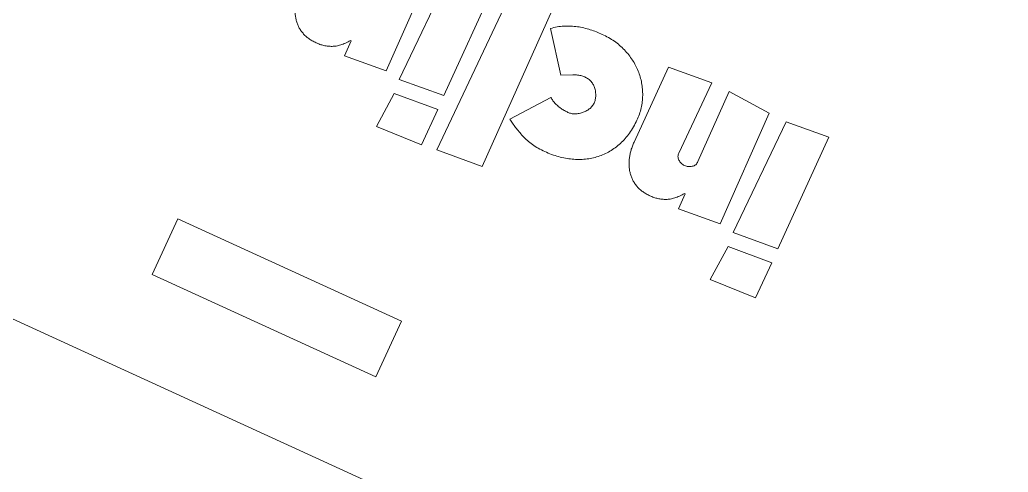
# Model space of a CAD drawing. Header units: inches. Extents: x 0.3 to 10.08, y -5.3 to -0.21.
# Drawn here: x 4.498 to 6.508, y -2.295 to -1.375 of the extents above; entities that cross this region are included whole.
import ezdxf

# ---------------------------------------------------------------- set-up
doc = ezdxf.new("R2010")
doc.units = ezdxf.units.IN
doc.header["$MEASUREMENT"] = 0
doc.layers.add('Layer 1', color=7, linetype='Continuous')

# ---------------------------------------------------------------- blocks, each defined once
blk = doc.blocks.new('block 223')
at = {"layer": 'Layer 1', "color": 7, "lineweight": 15, "true_color": 0xffffff}
blk.add_lwpolyline([(5.2436, -1.4786), (5.3431, -1.2532)], dxfattribs=at)
blk = doc.blocks.new('block 231')
at = {"layer": 'Layer 1', "color": 7, "lineweight": 15, "true_color": 0xffffff}
blk.add_open_spline([(5.0684, -1.3122), (5.0672, -1.3149), (5.0661, -1.3176), (5.065, -1.3204), (5.064, -1.3231), (5.0631, -1.3258), (5.0622, -1.3286), (5.0615, -1.3313), (5.0608, -1.334), (5.0602, -1.3368), (5.0597, -1.3395), (5.0593, -1.3422), (5.0589, -1.3449), (5.0586, -1.3476), (5.0584, -1.3503), (5.0583, -1.353), (5.0582, -1.3556), (5.0582, -1.3582), (5.0584, -1.3608), (5.0585, -1.3634), (5.0588, -1.3659), (5.0592, -1.3684), (5.0596, -1.3709), (5.0601, -1.3734), (5.0608, -1.3758), (5.0614, -1.3782), (5.0621, -1.3806), (5.063, -1.383), (5.0639, -1.3853), (5.0649, -1.3875), (5.066, -1.3897), (5.0672, -1.3919), (5.0684, -1.394), (5.0698, -1.3961), (5.0713, -1.3982), (5.0728, -1.4001), (5.0744, -1.4021), (5.0761, -1.404), (5.0779, -1.4059), (5.0798, -1.4076), (5.0817, -1.4095), (5.0838, -1.4112), (5.086, -1.4127), (5.0882, -1.4144), (5.0906, -1.4159), (5.093, -1.4172), (5.0956, -1.4187), (5.0982, -1.42), (5.1009, -1.4213)], degree=3, knots=[0, 0, 0, 0, 1, 1, 1, 2, 2, 2, 3, 3, 3, 4, 4, 4, 5, 5, 5, 6, 6, 6, 7, 7, 7, 8, 8, 8, 9, 9, 9, 10, 10, 10, 11, 11, 11, 12, 12, 12, 13, 13, 13, 14, 14, 14, 15, 15, 15, 16, 16, 16, 16], dxfattribs=at)
blk = doc.blocks.new('block 232')
at = {"layer": 'Layer 1', "color": 7, "lineweight": 15, "true_color": 0xffffff}
blk.add_open_spline([(5.1009, -1.4213), (5.1035, -1.4225), (5.1062, -1.4236), (5.1089, -1.4246), (5.1116, -1.4255), (5.1143, -1.4262), (5.117, -1.4269), (5.1198, -1.4274), (5.1225, -1.4279), (5.1253, -1.4282), (5.128, -1.4285), (5.1307, -1.4287), (5.1335, -1.4286), (5.1363, -1.4286), (5.1392, -1.4283), (5.142, -1.4279), (5.1451, -1.4274), (5.1481, -1.4266), (5.1511, -1.4257), (5.1544, -1.4246), (5.1576, -1.4234), (5.1608, -1.422), (5.1643, -1.4204), (5.1676, -1.4186), (5.171, -1.4168)], degree=3, knots=[0, 0, 0, 0, 1, 1, 1, 2, 2, 2, 3, 3, 3, 4, 4, 4, 5, 5, 5, 6, 6, 6, 7, 7, 7, 8, 8, 8, 8], dxfattribs=at)
blk = doc.blocks.new('block 233')
at = {"layer": 'Layer 1', "color": 7, "lineweight": 15, "true_color": 0xffffff}
blk.add_lwpolyline([(5.171, -1.4168), (5.1726, -1.4175)], dxfattribs=at)
blk = doc.blocks.new('block 234')
at = {"layer": 'Layer 1', "color": 7, "lineweight": 15, "true_color": 0xffffff}
blk.add_lwpolyline([(5.1726, -1.4175), (5.1587, -1.4478)], dxfattribs=at)
blk = doc.blocks.new('block 235')
at = {"layer": 'Layer 1', "color": 7, "lineweight": 15, "true_color": 0xffffff}
blk.add_lwpolyline([(5.1587, -1.4478), (5.2436, -1.4786)], dxfattribs=at)
blk = doc.blocks.new('block 236')
at = {"layer": 'Layer 1', "color": 7, "lineweight": 15, "true_color": 0xffffff}
blk.add_lwpolyline([(5.2599, -1.5243), (5.2235, -1.5913)], dxfattribs=at)
blk = doc.blocks.new('block 237')
at = {"layer": 'Layer 1', "color": 7, "lineweight": 15, "true_color": 0xffffff}
blk.add_lwpolyline([(5.2235, -1.5913), (5.3154, -1.6287)], dxfattribs=at)
blk = doc.blocks.new('block 238')
at = {"layer": 'Layer 1', "color": 7, "lineweight": 15, "true_color": 0xffffff}
blk.add_lwpolyline([(5.3154, -1.6287), (5.3487, -1.5573)], dxfattribs=at)
blk = doc.blocks.new('block 239')
at = {"layer": 'Layer 1', "color": 7, "lineweight": 15, "true_color": 0xffffff}
blk.add_lwpolyline([(5.3487, -1.5573), (5.2599, -1.5243)], dxfattribs=at)
blk = doc.blocks.new('block 240')
at = {"layer": 'Layer 1', "color": 7, "lineweight": 15, "true_color": 0xffffff}
blk.add_lwpolyline([(5.3779, -1.2706), (5.2696, -1.4958)], dxfattribs=at)
blk = doc.blocks.new('block 241')
at = {"layer": 'Layer 1', "color": 7, "lineweight": 15, "true_color": 0xffffff}
blk.add_lwpolyline([(5.2696, -1.4958), (5.3607, -1.5289)], dxfattribs=at)
blk = doc.blocks.new('block 242')
at = {"layer": 'Layer 1', "color": 7, "lineweight": 15, "true_color": 0xffffff}
blk.add_lwpolyline([(5.3607, -1.5289), (5.4647, -1.3018)], dxfattribs=at)
blk = doc.blocks.new('block 244')
at = {"layer": 'Layer 1', "color": 7, "lineweight": 15, "true_color": 0xffffff}
blk.add_lwpolyline([(5.4948, -1.3242), (5.3462, -1.6394)], dxfattribs=at)
blk = doc.blocks.new('block 245')
at = {"layer": 'Layer 1', "color": 7, "lineweight": 15, "true_color": 0xffffff}
blk.add_lwpolyline([(5.3462, -1.6394), (5.4384, -1.6731)], dxfattribs=at)
blk = doc.blocks.new('block 246')
at = {"layer": 'Layer 1', "color": 7, "lineweight": 15, "true_color": 0xffffff}
blk.add_lwpolyline([(5.4384, -1.6731), (5.5808, -1.355)], dxfattribs=at)
blk = doc.blocks.new('block 248')
at = {"layer": 'Layer 1', "color": 7, "lineweight": 15, "true_color": 0xffffff}
blk.add_lwpolyline([(5.5985, -1.4875), (5.6233, -1.4864)], dxfattribs=at)
blk = doc.blocks.new('block 249')
at = {"layer": 'Layer 1', "color": 7, "lineweight": 15, "true_color": 0xffffff}
blk.add_open_spline([(5.6696, -1.5258), (5.6696, -1.5273), (5.6697, -1.5288), (5.6696, -1.5303), (5.6695, -1.5317), (5.6694, -1.5331), (5.6692, -1.5346), (5.6689, -1.5359), (5.6686, -1.5373), (5.6683, -1.5386), (5.6679, -1.5399), (5.6675, -1.5412), (5.667, -1.5424), (5.666, -1.5448), (5.6647, -1.5471), (5.6631, -1.5492), (5.6616, -1.5512), (5.6599, -1.5531), (5.658, -1.5547), (5.656, -1.5564), (5.6539, -1.5579), (5.6516, -1.5592), (5.6493, -1.5605), (5.6469, -1.5616), (5.6444, -1.5626), (5.6418, -1.5636), (5.639, -1.5643), (5.6363, -1.5649), (5.6333, -1.5654), (5.6304, -1.5657), (5.6274, -1.566)], degree=3, knots=[0, 0, 0, 0, 1, 1, 1, 2, 2, 2, 3, 3, 3, 4, 4, 4, 5, 5, 5, 6, 6, 6, 7, 7, 7, 8, 8, 8, 9, 9, 9, 10, 10, 10, 10], dxfattribs=at)
blk = doc.blocks.new('block 250')
at = {"layer": 'Layer 1', "color": 7, "lineweight": 15, "true_color": 0xffffff}
blk.add_open_spline([(5.6274, -1.566), (5.6255, -1.566), (5.6235, -1.5659), (5.6216, -1.5656), (5.6193, -1.5652), (5.6171, -1.5644), (5.6149, -1.5636), (5.6125, -1.5626), (5.6102, -1.5616), (5.6079, -1.5604), (5.6055, -1.5591), (5.6032, -1.5577), (5.6009, -1.5562), (5.5986, -1.5547), (5.5964, -1.553), (5.5942, -1.5513), (5.592, -1.5495), (5.5899, -1.5475), (5.5879, -1.5455), (5.586, -1.5435), (5.5842, -1.5414), (5.5825, -1.5392), (5.581, -1.5371), (5.5797, -1.5348), (5.5784, -1.5326)], degree=3, knots=[0, 0, 0, 0, 1, 1, 1, 2, 2, 2, 3, 3, 3, 4, 4, 4, 5, 5, 5, 6, 6, 6, 7, 7, 7, 8, 8, 8, 8], dxfattribs=at)
blk = doc.blocks.new('block 251')
at = {"layer": 'Layer 1', "color": 7, "lineweight": 15, "true_color": 0xffffff}
blk.add_lwpolyline([(5.5784, -1.5326), (5.4952, -1.5769)], dxfattribs=at)
blk = doc.blocks.new('block 252')
at = {"layer": 'Layer 1', "color": 7, "lineweight": 15, "true_color": 0xffffff}
blk.add_open_spline([(5.4952, -1.5769), (5.497, -1.5796), (5.4987, -1.5823), (5.5006, -1.585), (5.5025, -1.5879), (5.5046, -1.5907), (5.5067, -1.5934), (5.509, -1.5964), (5.5114, -1.5993), (5.5137, -1.6022), (5.5163, -1.6053), (5.5189, -1.6084), (5.5216, -1.6113), (5.5244, -1.6144), (5.5274, -1.6174), (5.5306, -1.6202), (5.5339, -1.6232), (5.5374, -1.6259), (5.541, -1.6284), (5.5448, -1.6311), (5.5487, -1.6336), (5.5528, -1.6359), (5.5571, -1.6383), (5.5616, -1.6405), (5.5661, -1.6426)], degree=3, knots=[0, 0, 0, 0, 1, 1, 1, 2, 2, 2, 3, 3, 3, 4, 4, 4, 5, 5, 5, 6, 6, 6, 7, 7, 7, 8, 8, 8, 8], dxfattribs=at)
blk = doc.blocks.new('block 253')
at = {"layer": 'Layer 1', "color": 7, "lineweight": 15, "true_color": 0xffffff}
blk.add_open_spline([(5.5661, -1.6426), (5.5707, -1.6447), (5.5753, -1.6467), (5.58, -1.6484), (5.5846, -1.6501), (5.5893, -1.6516), (5.594, -1.6529), (5.5986, -1.6541), (5.6033, -1.6552), (5.608, -1.6561), (5.6126, -1.6569), (5.6172, -1.6575), (5.6219, -1.658), (5.6265, -1.6584), (5.631, -1.6586), (5.6356, -1.6586), (5.6401, -1.6586), (5.6446, -1.6584), (5.649, -1.6579), (5.6534, -1.6574), (5.6577, -1.6568), (5.662, -1.6559), (5.6663, -1.655), (5.6705, -1.6539), (5.6746, -1.6526), (5.6787, -1.6512), (5.6828, -1.6497), (5.6867, -1.6479), (5.6907, -1.6462), (5.6945, -1.6442), (5.6983, -1.642), (5.7021, -1.6398), (5.7058, -1.6374), (5.7093, -1.6347), (5.713, -1.6321), (5.7165, -1.6292), (5.7198, -1.6261), (5.7232, -1.623), (5.7265, -1.6197), (5.7295, -1.6162), (5.7327, -1.6127), (5.7356, -1.6089), (5.7384, -1.605), (5.7412, -1.601), (5.7439, -1.5969), (5.7463, -1.5926), (5.7489, -1.5881), (5.7511, -1.5835), (5.7534, -1.5789)], degree=3, knots=[0, 0, 0, 0, 1, 1, 1, 2, 2, 2, 3, 3, 3, 4, 4, 4, 5, 5, 5, 6, 6, 6, 7, 7, 7, 8, 8, 8, 9, 9, 9, 10, 10, 10, 11, 11, 11, 12, 12, 12, 13, 13, 13, 14, 14, 14, 15, 15, 15, 16, 16, 16, 16], dxfattribs=at)
blk = doc.blocks.new('block 254')
at = {"layer": 'Layer 1', "color": 7, "lineweight": 15, "true_color": 0xffffff}
blk.add_open_spline([(5.7534, -1.5789), (5.7551, -1.5748), (5.7569, -1.5707), (5.7584, -1.5664), (5.7598, -1.5623), (5.761, -1.5581), (5.762, -1.5538), (5.7629, -1.5496), (5.7637, -1.5454), (5.7642, -1.5412), (5.7648, -1.5369), (5.765, -1.5326), (5.7651, -1.5283), (5.7652, -1.524), (5.765, -1.5198), (5.7647, -1.5156), (5.7643, -1.5114), (5.7638, -1.5072), (5.763, -1.5031), (5.7623, -1.4989), (5.7613, -1.4949), (5.7602, -1.4908), (5.759, -1.4868), (5.7576, -1.4828), (5.7561, -1.4789), (5.7545, -1.475), (5.7527, -1.4711), (5.7507, -1.4674), (5.7488, -1.4636), (5.7467, -1.4599), (5.7443, -1.4564), (5.742, -1.4528), (5.7394, -1.4493), (5.7367, -1.4459), (5.734, -1.4424), (5.7311, -1.4391), (5.7281, -1.4359), (5.725, -1.4327), (5.7217, -1.4296), (5.7183, -1.4267), (5.7148, -1.4237), (5.7112, -1.421), (5.7075, -1.4183), (5.7037, -1.4156), (5.6998, -1.4131), (5.6957, -1.4109), (5.6915, -1.4085), (5.6872, -1.4064), (5.6828, -1.4043)], degree=3, knots=[0, 0, 0, 0, 1, 1, 1, 2, 2, 2, 3, 3, 3, 4, 4, 4, 5, 5, 5, 6, 6, 6, 7, 7, 7, 8, 8, 8, 9, 9, 9, 10, 10, 10, 11, 11, 11, 12, 12, 12, 13, 13, 13, 14, 14, 14, 15, 15, 15, 16, 16, 16, 16], dxfattribs=at)
blk = doc.blocks.new('block 255')
at = {"layer": 'Layer 1', "color": 7, "lineweight": 15, "true_color": 0xffffff}
blk.add_open_spline([(5.6828, -1.4043), (5.6789, -1.4026), (5.675, -1.4008), (5.671, -1.3993), (5.6669, -1.3976), (5.6628, -1.3961), (5.6586, -1.3948), (5.6543, -1.3934), (5.65, -1.3922), (5.6456, -1.3912), (5.6412, -1.3901), (5.6368, -1.3893), (5.6324, -1.3887), (5.6279, -1.3881), (5.6234, -1.3877), (5.6188, -1.3875), (5.6142, -1.3872), (5.6097, -1.3872), (5.6051, -1.3874), (5.6004, -1.3876), (5.5958, -1.3881), (5.5912, -1.3889), (5.5866, -1.3897), (5.582, -1.391), (5.5775, -1.3922)], degree=3, knots=[0, 0, 0, 0, 1, 1, 1, 2, 2, 2, 3, 3, 3, 4, 4, 4, 5, 5, 5, 6, 6, 6, 7, 7, 7, 8, 8, 8, 8], dxfattribs=at)
blk = doc.blocks.new('block 256')
at = {"layer": 'Layer 1', "color": 7, "lineweight": 15, "true_color": 0xffffff}
blk.add_lwpolyline([(5.5775, -1.3922), (5.5985, -1.4875)], dxfattribs=at)
blk = doc.blocks.new('block 257')
at = {"layer": 'Layer 1', "color": 7, "lineweight": 15, "true_color": 0xffffff}
blk.add_lwpolyline([(5.9228, -1.7898), (6.0222, -1.5645)], dxfattribs=at)
blk = doc.blocks.new('block 258')
at = {"layer": 'Layer 1', "color": 7, "lineweight": 15, "true_color": 0xffffff}
blk.add_lwpolyline([(6.0222, -1.5645), (5.9411, -1.5202)], dxfattribs=at)
blk = doc.blocks.new('block 259')
at = {"layer": 'Layer 1', "color": 7, "lineweight": 15, "true_color": 0xffffff}
blk.add_lwpolyline([(5.9411, -1.5202), (5.8775, -1.663)], dxfattribs=at)
blk = doc.blocks.new('block 260')
at = {"layer": 'Layer 1', "color": 7, "lineweight": 15, "true_color": 0xffffff}
blk.add_open_spline([(5.8775, -1.663), (5.8769, -1.6642), (5.8763, -1.6654), (5.8755, -1.6665), (5.8747, -1.6676), (5.8738, -1.6685), (5.8729, -1.6693), (5.8718, -1.6701), (5.8707, -1.6708), (5.8696, -1.6713), (5.8684, -1.6719), (5.8671, -1.6723), (5.8658, -1.6726), (5.8645, -1.6729), (5.8631, -1.673), (5.8618, -1.6731), (5.8605, -1.6732), (5.8592, -1.6732), (5.8578, -1.6731), (5.8565, -1.6729), (5.8552, -1.6727), (5.8539, -1.6723), (5.8527, -1.6719), (5.8514, -1.6714), (5.8502, -1.6709)], degree=3, knots=[0, 0, 0, 0, 1, 1, 1, 2, 2, 2, 3, 3, 3, 4, 4, 4, 5, 5, 5, 6, 6, 6, 7, 7, 7, 8, 8, 8, 8], dxfattribs=at)
blk = doc.blocks.new('block 261')
at = {"layer": 'Layer 1', "color": 7, "lineweight": 15, "true_color": 0xffffff}
blk.add_open_spline([(5.8502, -1.6709), (5.8489, -1.6703), (5.8477, -1.6696), (5.8465, -1.6689), (5.8454, -1.6681), (5.8443, -1.6673), (5.8433, -1.6663), (5.8424, -1.6654), (5.8415, -1.6644), (5.8408, -1.6634), (5.84, -1.6623), (5.8393, -1.6612), (5.8387, -1.6599), (5.8381, -1.6588), (5.8377, -1.6576), (5.8374, -1.6563), (5.8371, -1.6552), (5.8369, -1.654), (5.8369, -1.6528), (5.8369, -1.6516), (5.8371, -1.6504), (5.8374, -1.6492), (5.8378, -1.648), (5.8383, -1.6469), (5.8388, -1.6458)], degree=3, knots=[0, 0, 0, 0, 1, 1, 1, 2, 2, 2, 3, 3, 3, 4, 4, 4, 5, 5, 5, 6, 6, 6, 7, 7, 7, 8, 8, 8, 8], dxfattribs=at)
blk = doc.blocks.new('block 262')
at = {"layer": 'Layer 1', "color": 7, "lineweight": 15, "true_color": 0xffffff}
blk.add_lwpolyline([(5.8388, -1.6458), (5.9056, -1.503)], dxfattribs=at)
blk = doc.blocks.new('block 263')
at = {"layer": 'Layer 1', "color": 7, "lineweight": 15, "true_color": 0xffffff}
blk.add_lwpolyline([(5.9056, -1.503), (5.8174, -1.4712)], dxfattribs=at)
blk = doc.blocks.new('block 264')
at = {"layer": 'Layer 1', "color": 7, "lineweight": 15, "true_color": 0xffffff}
blk.add_lwpolyline([(5.8174, -1.4712), (5.7476, -1.6235)], dxfattribs=at)
blk = doc.blocks.new('block 265')
at = {"layer": 'Layer 1', "color": 7, "lineweight": 15, "true_color": 0xffffff}
blk.add_open_spline([(5.7476, -1.6235), (5.7464, -1.6262), (5.7452, -1.6289), (5.7442, -1.6317), (5.7432, -1.6344), (5.7422, -1.6371), (5.7414, -1.6399), (5.7406, -1.6426), (5.74, -1.6453), (5.7394, -1.6481), (5.7389, -1.6508), (5.7384, -1.6535), (5.7381, -1.6562), (5.7378, -1.6589), (5.7376, -1.6616), (5.7375, -1.6643), (5.7374, -1.6669), (5.7374, -1.6695), (5.7375, -1.6721), (5.7377, -1.6747), (5.7379, -1.6772), (5.7383, -1.6797), (5.7387, -1.6822), (5.7393, -1.6847), (5.7399, -1.6871), (5.7406, -1.6895), (5.7413, -1.6919), (5.7422, -1.6943), (5.743, -1.6966), (5.7441, -1.6988), (5.7452, -1.701), (5.7463, -1.7032), (5.7476, -1.7053), (5.749, -1.7074), (5.7504, -1.7095), (5.752, -1.7115), (5.7536, -1.7134), (5.7553, -1.7153), (5.757, -1.7172), (5.7589, -1.7189), (5.7609, -1.7208), (5.763, -1.7225), (5.7651, -1.724), (5.7674, -1.7257), (5.7698, -1.7272), (5.7722, -1.7285), (5.7747, -1.73), (5.7774, -1.7313), (5.78, -1.7326)], degree=3, knots=[0, 0, 0, 0, 1, 1, 1, 2, 2, 2, 3, 3, 3, 4, 4, 4, 5, 5, 5, 6, 6, 6, 7, 7, 7, 8, 8, 8, 9, 9, 9, 10, 10, 10, 11, 11, 11, 12, 12, 12, 13, 13, 13, 14, 14, 14, 15, 15, 15, 16, 16, 16, 16], dxfattribs=at)
blk = doc.blocks.new('block 266')
at = {"layer": 'Layer 1', "color": 7, "lineweight": 15, "true_color": 0xffffff}
blk.add_open_spline([(5.78, -1.7326), (5.7827, -1.7338), (5.7854, -1.7349), (5.7881, -1.7359), (5.7908, -1.7368), (5.7935, -1.7375), (5.7962, -1.7381), (5.7989, -1.7387), (5.8017, -1.7392), (5.8044, -1.7395), (5.8072, -1.7398), (5.8099, -1.7399), (5.8127, -1.7399), (5.8155, -1.7399), (5.8184, -1.7396), (5.8212, -1.7391), (5.8243, -1.7386), (5.8273, -1.7379), (5.8302, -1.737), (5.8335, -1.7359), (5.8368, -1.7347), (5.8399, -1.7332), (5.8434, -1.7317), (5.8468, -1.7299), (5.8502, -1.7281)], degree=3, knots=[0, 0, 0, 0, 1, 1, 1, 2, 2, 2, 3, 3, 3, 4, 4, 4, 5, 5, 5, 6, 6, 6, 7, 7, 7, 8, 8, 8, 8], dxfattribs=at)
blk = doc.blocks.new('block 267')
at = {"layer": 'Layer 1', "color": 7, "lineweight": 15, "true_color": 0xffffff}
blk.add_lwpolyline([(5.8502, -1.7281), (5.8517, -1.7288)], dxfattribs=at)
blk = doc.blocks.new('block 268')
at = {"layer": 'Layer 1', "color": 7, "lineweight": 15, "true_color": 0xffffff}
blk.add_lwpolyline([(5.8517, -1.7288), (5.8379, -1.7591)], dxfattribs=at)
blk = doc.blocks.new('block 269')
at = {"layer": 'Layer 1', "color": 7, "lineweight": 15, "true_color": 0xffffff}
blk.add_lwpolyline([(5.8379, -1.7591), (5.9228, -1.7898)], dxfattribs=at)
blk = doc.blocks.new('block 270')
at = {"layer": 'Layer 1', "color": 7, "lineweight": 15, "true_color": 0xffffff}
blk.add_lwpolyline([(5.9391, -1.8356), (5.9026, -1.9026)], dxfattribs=at)
blk = doc.blocks.new('block 271')
at = {"layer": 'Layer 1', "color": 7, "lineweight": 15, "true_color": 0xffffff}
blk.add_lwpolyline([(5.9026, -1.9026), (5.9946, -1.94)], dxfattribs=at)
blk = doc.blocks.new('block 272')
at = {"layer": 'Layer 1', "color": 7, "lineweight": 15, "true_color": 0xffffff}
blk.add_lwpolyline([(5.9946, -1.94), (6.0279, -1.8686)], dxfattribs=at)
blk = doc.blocks.new('block 273')
at = {"layer": 'Layer 1', "color": 7, "lineweight": 15, "true_color": 0xffffff}
blk.add_lwpolyline([(6.0279, -1.8686), (5.9391, -1.8356)], dxfattribs=at)
blk = doc.blocks.new('block 274')
at = {"layer": 'Layer 1', "color": 7, "lineweight": 15, "true_color": 0xffffff}
blk.add_lwpolyline([(6.0571, -1.5819), (5.9488, -1.8071)], dxfattribs=at)
blk = doc.blocks.new('block 275')
at = {"layer": 'Layer 1', "color": 7, "lineweight": 15, "true_color": 0xffffff}
blk.add_lwpolyline([(5.9488, -1.8071), (6.0398, -1.8402)], dxfattribs=at)
blk = doc.blocks.new('block 276')
at = {"layer": 'Layer 1', "color": 7, "lineweight": 15, "true_color": 0xffffff}
blk.add_lwpolyline([(6.0398, -1.8402), (6.1438, -1.6131)], dxfattribs=at)
blk = doc.blocks.new('block 277')
at = {"layer": 'Layer 1', "color": 7, "lineweight": 15, "true_color": 0xffffff}
blk.add_lwpolyline([(6.1438, -1.6131), (6.0571, -1.5819)], dxfattribs=at)
blk = doc.blocks.new('block 286')
at = {"layer": 'Layer 1', "color": 7, "lineweight": 15, "true_color": 0xffffff}
blk.add_lwpolyline([(4.7678, -1.8927), (5.2223, -2.101)], dxfattribs=at)
blk = doc.blocks.new('block 287')
at = {"layer": 'Layer 1', "color": 7, "lineweight": 15, "true_color": 0xffffff}
blk.add_lwpolyline([(5.2223, -2.101), (5.2744, -1.9874)], dxfattribs=at)
blk = doc.blocks.new('block 288')
at = {"layer": 'Layer 1', "color": 7, "lineweight": 15, "true_color": 0xffffff}
blk.add_lwpolyline([(5.2744, -1.9874), (4.8199, -1.7791)], dxfattribs=at)
blk = doc.blocks.new('block 289')
at = {"layer": 'Layer 1', "color": 7, "lineweight": 15, "true_color": 0xffffff}
blk.add_lwpolyline([(4.8199, -1.7791), (4.7678, -1.8927)], dxfattribs=at)
blk = doc.blocks.new('block 294')
at = {"layer": 'Layer 1', "color": 7, "lineweight": 15, "true_color": 0xffffff}
blk.add_lwpolyline([(1.042, -0.405), (6.9509, -3.1133)], dxfattribs=at)
blk = doc.blocks.new('block 329')
at = {"layer": 'Layer 1', "color": 7, "lineweight": 15, "true_color": 0xffffff}
blk.add_open_spline([(5.6233, -1.4864), (5.6264, -1.4865), (5.6296, -1.4865), (5.6328, -1.4869), (5.6357, -1.4872), (5.6385, -1.4878), (5.6414, -1.4887), (5.644, -1.4895), (5.6466, -1.4905), (5.6491, -1.4918), (5.6515, -1.493), (5.6538, -1.4945), (5.656, -1.4962), (5.657, -1.4971), (5.658, -1.498), (5.659, -1.4989), (5.6599, -1.4999), (5.6609, -1.5009), (5.6617, -1.5019), (5.6625, -1.503), (5.6633, -1.5041), (5.6639, -1.5052), (5.6646, -1.5063), (5.6653, -1.5075), (5.6658, -1.5087), (5.6664, -1.51), (5.6669, -1.5112), (5.6673, -1.5125), (5.6678, -1.5139), (5.6682, -1.5153), (5.6685, -1.5167), (5.6688, -1.5181), (5.669, -1.5196), (5.6692, -1.5211), (5.6694, -1.5226), (5.6695, -1.5242), (5.6696, -1.5258)], degree=3, knots=[0, 0, 0, 0, 1, 1, 1, 2, 2, 2, 3, 3, 3, 4, 4, 4, 5, 5, 5, 6, 6, 6, 7, 7, 7, 8, 8, 8, 9, 9, 9, 10, 10, 10, 11, 11, 11, 12, 12, 12, 12], dxfattribs=at)

msp = doc.modelspace()

# ---------------------------------------------------------------- block references
at = {"layer": 'Layer 1'}
for name in ['block 294', 'block 223', 'block 240', 'block 242', 'block 231', 'block 244', 'block 246', 'block 255', 'block 256', 'block 254', 'block 232', 'block 234', 'block 233', 'block 235', 'block 248', 'block 329', 'block 264', 'block 263', 'block 241', 'block 262', 'block 236', 'block 239', 'block 249', 'block 259', 'block 258', 'block 251', 'block 250', 'block 238', 'block 257', 'block 252', 'block 253', 'block 274', 'block 277', 'block 237', 'block 265', 'block 276', 'block 245', 'block 261', 'block 260', 'block 266', 'block 267', 'block 268', 'block 269', 'block 289', 'block 288', 'block 275', 'block 270', 'block 273', 'block 272', 'block 286', 'block 271', 'block 287']:
    msp.add_blockref(name, (0, 0), dxfattribs=at)

doc.saveas('drawing.dxf')
